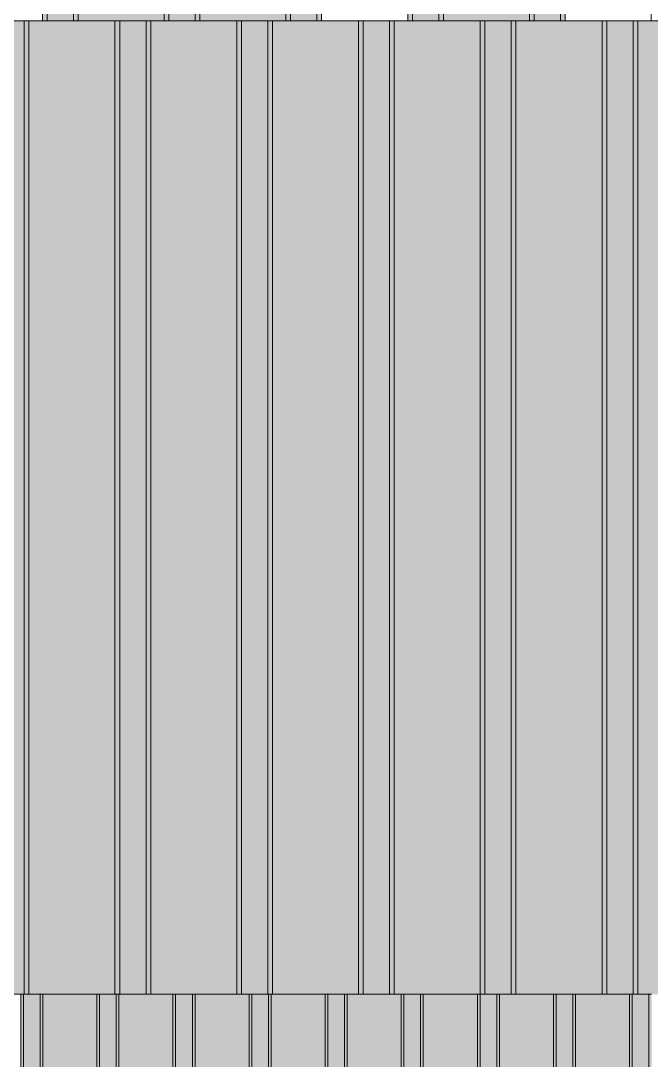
# Model space of a CAD drawing. Header units: millimetres. Extents: x 365175 to 2667127, y -330297 to -162108.
# Drawn here: x 2031968 to 2034039, y -322311 to -318894 of the extents above; entities that cross this region are included whole.
import ezdxf

# ---------------------------------------------------------------- set-up
doc = ezdxf.new("R2010")
doc.units = ezdxf.units.MM
doc.header["$MEASUREMENT"] = 0

# ---------------------------------------------------------------- blocks, each defined once
blk = doc.blocks.new('Élément de coupe_802_2', base_point=(2255931.670114369, -327094.3607468656))
at = {"linetype": 'Continuous', "lineweight": 0, "true_color": 0x000000}
for points in [[(2031976.613893901, -327094.3607468656), (2031976.613893901, -322094.3607468656), (2031967.96766615, -322094.3607468656), (2031967.96766615, -327094.3607468656)], [(2031976.613893901, -327094.3607468656), (2031976.613893901, -322094.3607468656), (2031967.96766615, -322094.3607468656), (2031967.96766615, -327094.3607468656)], [(2032031.613893901, -327094.3607468656), (2032031.613893901, -322094.3607468656), (2031976.613893901, -322094.3607468656), (2031976.613893901, -327094.3607468656)], [(2032040.260121653, -327094.3607468656), (2032040.260121653, -322094.3607468656), (2032031.613893901, -322094.3607468656), (2032031.613893901, -327094.3607468656)], [(2032217.96766615, -327094.3607468656), (2032217.96766615, -322094.3607468656), (2032040.260121653, -322094.3607468656), (2032040.260121653, -327094.3607468656)], [(2032058.564044026, -327094.3607469382), (2032217.967698724, -327094.360728182), (2032217.967567472, -322094.3606648361), (2032058.564044026, -322387.346639787)], [(2032226.613893901, -327094.3607468656), (2032226.613893901, -322094.3607468656), (2032217.96766615, -322094.3607468656), (2032217.96766615, -327094.3607468656)], [(2032226.613893901, -327094.3607468656), (2032226.613893901, -322094.3607468656), (2032217.96766615, -322094.3607468656), (2032217.96766615, -327094.3607468656)], [(2032281.613893901, -327094.3607468656), (2032281.613893901, -322094.3607468656), (2032226.613893901, -322094.3607468656), (2032226.613893901, -327094.3607468656)], [(2032290.260121653, -327094.3607468656), (2032290.260121653, -322094.3607468656), (2032281.613893901, -322094.3607468656), (2032281.613893901, -327094.3607468656)], [(2032289.427424327, -322094.3606065013), (2032289.427424327, -322100.325719437), (2032290.260118523, -322128.5423906973), (2032290.26012179, -322094.3607499208)], [(2032394.780663347, -322094.3607496711), (2032290.260097241, -322094.3607608672), (2032290.260097241, -322128.5423948502), (2032359.743050001, -322128.5424500185)], [(2032467.96766615, -327094.3607468656), (2032467.96766615, -322094.3607468656), (2032290.260121653, -322094.3607468656), (2032290.260121653, -327094.3607468656)], [(2032308.564085241, -327094.3607232983), (2032467.967674313, -327094.3607421836), (2032467.967608687, -322094.3608692706), (2032308.564150867, -322387.3465785057)], [(2032476.613893901, -327094.3607468656), (2032476.613893901, -322094.3607468656), (2032467.96766615, -322094.3607468656), (2032467.96766615, -327094.3607468656)], [(2032476.613893901, -327094.3607468656), (2032476.613893901, -322094.3607468656), (2032467.96766615, -322094.3607468656), (2032467.96766615, -327094.3607468656)], [(2032531.613893901, -327094.3607468656), (2032531.613893901, -322094.3607468656), (2032476.613893901, -322094.3607468656), (2032476.613893901, -327094.3607468656)], [(2032540.260121653, -327094.3607468656), (2032540.260121653, -322094.3607468656), (2032531.613893901, -322094.3607468656), (2032531.613893901, -327094.3607468656)], [(2032717.96766615, -327094.3607468656), (2032717.96766615, -322094.3607468656), (2032540.260121653, -322094.3607468656), (2032540.260121653, -327094.3607468656)], [(2032558.564044131, -322387.3466882921), (2032558.564044131, -327094.3607463549), (2032717.967634115, -327094.3607652402), (2032717.967634115, -322094.3607500479), (2032673.243044009, -322094.3606939571), (2032673.243044009, -322128.5424801853), (2032699.370495023, -322128.5424621799)], [(2032726.613893901, -327094.3607468656), (2032726.613893901, -322094.3607468656), (2032717.96766615, -322094.3607468656), (2032717.96766615, -327094.3607468656)], [(2032726.613893901, -327094.3607468656), (2032726.613893901, -322094.3607468656), (2032717.96766615, -322094.3607468656), (2032717.96766615, -327094.3607468656)], [(2032781.613893901, -327094.3607468656), (2032781.613893901, -322094.3607468656), (2032726.613893901, -322094.3607468656), (2032726.613893901, -327094.3607468656)], [(2032790.260121653, -327094.3607468656), (2032790.260121653, -322094.3607468656), (2032781.613893901, -322094.3607468656), (2032781.613893901, -327094.3607468656)], [(2032790.26012179, -322094.3607499208), (2032789.943963074, -322094.3607310975), (2032790.26012179, -322098.7708194088)], [(2032790.260082158, -322098.7708884784), (2032794.780658068, -322094.3607733729), (2032790.260147784, -322094.3607318772)], [(2032967.96766615, -327094.3607468656), (2032967.96766615, -322094.3607468656), (2032790.260121653, -322094.3607468656), (2032790.260121653, -327094.3607468656)], [(2032808.564004531, -322387.3467384649), (2032808.564070157, -327094.3607319499), (2032967.96765923, -327094.3607508352), (2032967.967593604, -322094.3608018974)], [(2032976.613893901, -327094.3607468656), (2032976.613893901, -322094.3607468656), (2032967.96766615, -322094.3607468656), (2032967.96766615, -327094.3607468656)], [(2032976.613893901, -327094.3607468656), (2032976.613893901, -322094.3607468656), (2032967.96766615, -322094.3607468656), (2032967.96766615, -327094.3607468656)], [(2033031.613893901, -327094.3607468656), (2033031.613893901, -322094.3607468656), (2032976.613893901, -322094.3607468656), (2032976.613893901, -327094.3607468656)], [(2033040.260121653, -327094.3607468656), (2033040.260121653, -322094.3607468656), (2033031.613893901, -322094.3607468656), (2033031.613893901, -327094.3607468656)], [(2033217.96766615, -327094.3607468656), (2033217.96766615, -322094.3607468656), (2033040.260121653, -322094.3607468656), (2033040.260121653, -327094.3607468656)], [(2033058.564044255, -322387.3465796238), (2033058.564044255, -327094.3607456629), (2033217.967635321, -327094.3607645482), (2033217.967700948, -322094.3607537989)], [(2033194.780684789, -322094.3607403405), (2033073.24298784, -322094.3607120166), (2033073.24298784, -322128.5423464272), (2033159.743005379, -322128.542478757)], [(2033226.613893901, -327094.3607468656), (2033226.613893901, -322094.3607468656), (2033217.96766615, -322094.3607468656), (2033217.96766615, -327094.3607468656)], [(2033226.613893901, -327094.3607468656), (2033226.613893901, -322094.3607468656), (2033217.96766615, -322094.3607468656), (2033217.96766615, -327094.3607468656)], [(2033281.613893901, -327094.3607468656), (2033281.613893901, -322094.3607468656), (2033226.613893901, -322094.3607468656), (2033226.613893901, -327094.3607468656)], [(2033290.260121653, -327094.3607468656), (2033290.260121653, -322094.3607468656), (2033281.613893901, -322094.3607468656), (2033281.613893901, -327094.3607468656)], [(2033467.96766615, -327094.3607468656), (2033467.96766615, -322094.3607468656), (2033290.260121653, -322094.3607468656), (2033290.260121653, -327094.3607468656)], [(2033308.564109652, -327094.3607092968), (2033467.967698724, -327094.360728182), (2033467.967633098, -322094.360855269), (2033308.564109652, -322387.3466021455)], [(2033476.613893901, -327094.3607468656), (2033476.613893901, -322094.3607468656), (2033467.96766615, -322094.3607468656), (2033467.96766615, -327094.3607468656)], [(2033476.613893901, -327094.3607468656), (2033476.613893901, -322094.3607468656), (2033467.96766615, -322094.3607468656), (2033467.96766615, -327094.3607468656)], [(2033531.613893901, -327094.3607468656), (2033531.613893901, -322094.3607468656), (2033476.613893901, -322094.3607468656), (2033476.613893901, -327094.3607468656)], [(2033540.260121653, -327094.3607468656), (2033540.260121653, -322094.3607468656), (2033531.613893901, -322094.3607468656), (2033531.613893901, -327094.3607468656)], [(2033540.260121791, -322094.3607499208), (2033539.251392099, -322094.3606326163), (2033540.260121791, -322128.5423857624)], [(2033540.26008305, -322128.5424029902), (2033559.743040712, -322128.5423896589), (2033594.780719684, -322094.36065167), (2033540.260148676, -322094.3607313656)], [(2033717.96766615, -327094.3607468656), (2033717.96766615, -322094.3607468656), (2033540.260121653, -322094.3607468656), (2033540.260121653, -327094.3607468656)], [(2033558.564136675, -322387.3465866456), (2033558.564136675, -327094.3606937968), (2033717.967660121, -327094.3607503236), (2033717.967725747, -322094.3608021276)], [(2033726.613893901, -327094.3607468656), (2033726.613893901, -322094.3607468656), (2033717.96766615, -322094.3607468656), (2033717.96766615, -327094.3607468656)], [(2033726.613893901, -327094.3607468656), (2033726.613893901, -322094.3607468656), (2033717.96766615, -322094.3607468656), (2033717.96766615, -327094.3607468656)], [(2033781.613893901, -327094.3607468656), (2033781.613893901, -322094.3607468656), (2033726.613893901, -322094.3607468656), (2033726.613893901, -327094.3607468656)], [(2033790.260121653, -327094.3607468656), (2033790.260121653, -322094.3607468656), (2033781.613893901, -322094.3607468656), (2033781.613893901, -327094.3607468656)], [(2033967.96766615, -327094.3607468656), (2033967.96766615, -322094.3607468656), (2033790.260121653, -322094.3607468656), (2033790.260121653, -327094.3607468656)], [(2033808.564109826, -322387.3466323634), (2033808.564109826, -327094.3607083258), (2033967.967634791, -327094.3607648525), (2033967.967634791, -322094.3607306466), (2033873.242983315, -322094.3607197224), (2033873.242983315, -322128.5424300558), (2033949.370495628, -322128.5424429085)], [(2033976.613893901, -327094.3607468656), (2033976.613893901, -322094.3607468656), (2033967.96766615, -322094.3607468656), (2033967.96766615, -327094.3607468656)], [(2033976.613893901, -327094.3607468656), (2033976.613893901, -322094.3607468656), (2033967.96766615, -322094.3607468656), (2033967.96766615, -327094.3607468656)], [(2034031.613893901, -327094.3607468656), (2034031.613893901, -322094.3607468656), (2033976.613893901, -322094.3607468656), (2033976.613893901, -327094.3607468656)], [(2034040.260121653, -327094.3607468656), (2034040.260121653, -322094.3607468656), (2034031.613893901, -322094.3607468656), (2034031.613893901, -327094.3607468656)]]:
    blk.add_hatch(color=18, dxfattribs=at).paths.add_polyline_path(points)
at = {"color": 7, "linetype": 'Continuous', "lineweight": 5}
for p, q in [((2031967.96766615, -327094.3607468656), (2031967.96766615, -322094.3607468656)), ((2031968.976392721, -322094.3607468656), (2031976.613893901, -322094.3607468656)), ((2031976.613893901, -327094.3607468656), (2031976.613893901, -322094.3607468656)), ((2031976.613893901, -322094.3607468656), (2032031.613893901, -322094.3607468656)), ((2032031.613893901, -327094.3607468656), (2032031.613893901, -322094.3607468656)), ((2032031.613893901, -322094.3607468656), (2032040.260121653, -322094.3607468656)), ((2032040.260121653, -327094.3607468656), (2032040.260121653, -322094.3607468656)), ((2032040.260121653, -322094.3607468656), (2032217.96766615, -322094.3607468656)), ((2032217.96766615, -327094.3607468656), (2032217.96766615, -322094.3607468656)), ((2032217.96766615, -322094.3607468656), (2032226.613893901, -322094.3607468656)), ((2032226.613893901, -327094.3607468656), (2032226.613893901, -322094.3607468656)), ((2032226.613893901, -322094.3607468656), (2032281.613893901, -322094.3607468656)), ((2032281.613893901, -327094.3607468656), (2032281.613893901, -322094.3607468656)), ((2032281.613893901, -322094.3607468656), (2032289.472118885, -322094.3607468656)), ((2032290.260121653, -327094.3607468656), (2032290.260121653, -322094.3607468656)), ((2032394.780651036, -322094.3607468656), (2032467.96766615, -322094.3607468656)), ((2032467.96766615, -327094.3607468656), (2032467.96766615, -322094.3607468656)), ((2032467.96766615, -322094.3607468656), (2032476.613893901, -322094.3607468656)), ((2032476.613893901, -327094.3607468656), (2032476.613893901, -322094.3607468656)), ((2032476.613893901, -322094.3607468656), (2032531.613893901, -322094.3607468656)), ((2032531.613893901, -327094.3607468656), (2032531.613893901, -322094.3607468656)), ((2032531.613893901, -322094.3607468656), (2032540.260121653, -322094.3607468656)), ((2032540.260121653, -327094.3607468656), (2032540.260121653, -322094.3607468656)), ((2032540.260121653, -322094.3607468656), (2032677.416995963, -322094.3607468656)), ((2032717.96766615, -327094.3607468656), (2032717.96766615, -322094.3607468656)), ((2032718.976392721, -322094.3607468656), (2032726.613893901, -322094.3607468656)), ((2032726.613893901, -327094.3607468656), (2032726.613893901, -322094.3607468656)), ((2032726.613893901, -322094.3607468656), (2032781.613893901, -322094.3607468656)), ((2032781.613893901, -327094.3607468656), (2032781.613893901, -322094.3607468656)), ((2032781.613893901, -322094.3607468656), (2032789.943963698, -322094.3607468656)), ((2032790.260121653, -327094.3607468656), (2032790.260121653, -322094.3607468656)), ((2032794.780651036, -322094.3607468656), (2032967.96766615, -322094.3607468656)), ((2032967.96766615, -327094.3607468656), (2032967.96766615, -322094.3607468656)), ((2032967.96766615, -322094.3607468656), (2032976.613893901, -322094.3607468656)), ((2032976.613893901, -327094.3607468656), (2032976.613893901, -322094.3607468656)), ((2032976.613893901, -322094.3607468656), (2033031.613893901, -322094.3607468656)), ((2033031.613893901, -327094.3607468656), (2033031.613893901, -322094.3607468656)), ((2033031.613893901, -322094.3607468656), (2033040.260121653, -322094.3607468656)), ((2033040.260121653, -327094.3607468656), (2033040.260121653, -322094.3607468656)), ((2033040.260121653, -322094.3607468656), (2033077.416995963, -322094.3607468656)), ((2033194.780651036, -322094.3607468656), (2033217.96766615, -322094.3607468656)), ((2033217.96766615, -327094.3607468656), (2033217.96766615, -322094.3607468656)), ((2033217.96766615, -322094.3607468656), (2033226.613893901, -322094.3607468656)), ((2033226.613893901, -327094.3607468656), (2033226.613893901, -322094.3607468656)), ((2033226.613893901, -322094.3607468656), (2033281.613893901, -322094.3607468656)), ((2033281.613893901, -327094.3607468656), (2033281.613893901, -322094.3607468656)), ((2033281.613893901, -322094.3607468656), (2033290.260121653, -322094.3607468656)), ((2033290.260121653, -327094.3607468656), (2033290.260121653, -322094.3607468656)), ((2033290.260121653, -322094.3607468656), (2033467.96766615, -322094.3607468656)), ((2033467.96766615, -327094.3607468656), (2033467.96766615, -322094.3607468656)), ((2033467.96766615, -322094.3607468656), (2033476.613893901, -322094.3607468656)), ((2033476.613893901, -327094.3607468656), (2033476.613893901, -322094.3607468656)), ((2033476.613893901, -322094.3607468656), (2033531.613893901, -322094.3607468656)), ((2033531.613893901, -327094.3607468656), (2033531.613893901, -322094.3607468656)), ((2033531.613893901, -322094.3607468656), (2033539.251395082, -322094.3607468656)), ((2033540.260121653, -327094.3607468656), (2033540.260121653, -322094.3607468656)), ((2033594.780651036, -322094.3607468656), (2033717.96766615, -322094.3607468656)), ((2033717.96766615, -327094.3607468656), (2033717.96766615, -322094.3607468656)), ((2033717.96766615, -322094.3607468656), (2033726.613893901, -322094.3607468656)), ((2033726.613893901, -327094.3607468656), (2033726.613893901, -322094.3607468656)), ((2033726.613893901, -322094.3607468656), (2033781.613893901, -322094.3607468656)), ((2033781.613893901, -327094.3607468656), (2033781.613893901, -322094.3607468656)), ((2033781.613893901, -322094.3607468656), (2033790.260121653, -322094.3607468656)), ((2033790.260121653, -327094.3607468656), (2033790.260121653, -322094.3607468656)), ((2033790.260121653, -322094.3607468656), (2033877.416995963, -322094.3607468656)), ((2033967.96766615, -327094.3607468656), (2033967.96766615, -322094.3607468656)), ((2033968.976392721, -322094.3607468656), (2033976.613893901, -322094.3607468656)), ((2033976.613893901, -327094.3607468656), (2033976.613893901, -322094.3607468656)), ((2033976.613893901, -322094.3607468656), (2034031.613893901, -322094.3607468656)), ((2034031.613893901, -327094.3607468656), (2034031.613893901, -322094.3607468656)), ((2034031.613893901, -322094.3607468656), (2034040.260121653, -322094.3607468656))]:
    blk.add_line(p, q, dxfattribs=at)
blk = doc.blocks.new('Élément de coupe_834_2', base_point=(2255931.670114369, -327094.3607468656))
at = {"linetype": 'Continuous', "lineweight": 0, "true_color": 0x000000}
for points in [[(2031979.3488235, -322094.3607468656), (2031979.3488235, -318894.3607468656), (2031892.8488235, -318894.3607468656), (2031892.8488235, -322094.3607468656)], [(2031994.780651036, -322094.3607468656), (2031994.780651036, -318894.3607468656), (2031979.3488235, -318894.3607468656), (2031979.3488235, -322094.3607468656)], [(2032277.416995963, -322094.3607468656), (2032277.416995963, -318894.3607468656), (2031994.780651036, -318894.3607468656), (2031994.780651036, -322094.3607468656)], [(2032277.416970906, -318894.3607471425), (2032273.24301169, -318928.5424278299), (2032273.24301169, -322094.3607938737), (2032277.417014153, -322094.3607364323)], [(2032292.8488235, -322094.3607468656), (2032292.8488235, -318894.3607468656), (2032277.416995963, -318894.3607468656), (2032277.416995963, -322094.3607468656)], [(2032292.8488235, -322094.3607468656), (2032292.8488235, -318894.3607468656), (2032277.416995963, -318894.3607468656), (2032277.416995963, -322094.3607468656)], [(2032379.3488235, -322094.3607468656), (2032379.3488235, -318894.3607468656), (2032292.8488235, -318894.3607468656), (2032292.8488235, -322094.3607468656)], [(2032394.780651036, -322094.3607468656), (2032394.780651036, -318894.3607468656), (2032379.3488235, -318894.3607468656), (2032379.3488235, -322094.3607468656)], [(2032677.416995963, -322094.3607468656), (2032677.416995963, -318894.3607468656), (2032394.780651036, -318894.3607468656), (2032394.780651036, -322094.3607468656)], [(2032677.41695966, -318894.3607535934), (2032673.243000443, -318928.5424342807), (2032673.243000443, -322094.3608003245), (2032677.417002906, -322094.3607428831)], [(2032692.8488235, -322094.3607468656), (2032692.8488235, -318894.3607468656), (2032677.416995963, -318894.3607468656), (2032677.416995963, -322094.3607468656)], [(2032692.8488235, -322094.3607468656), (2032692.8488235, -318894.3607468656), (2032677.416995963, -318894.3607468656), (2032677.416995963, -322094.3607468656)], [(2032779.3488235, -322094.3607468656), (2032779.3488235, -318894.3607468656), (2032692.8488235, -318894.3607468656), (2032692.8488235, -322094.3607468656)], [(2032794.780651036, -322094.3607468656), (2032794.780651036, -318894.3607468656), (2032779.3488235, -318894.3607468656), (2032779.3488235, -322094.3607468656)], [(2033077.416995963, -322094.3607468656), (2033077.416995963, -318894.3607468656), (2032794.780651036, -318894.3607468656), (2032794.780651036, -322094.3607468656)], [(2033073.24304369, -322094.3607755193), (2033077.417002907, -322094.3607428831), (2033077.417002907, -318894.360728788), (2033073.24304369, -318928.5424094755)], [(2033092.8488235, -322094.3607468656), (2033092.8488235, -318894.3607468656), (2033077.416995963, -318894.3607468656), (2033077.416995963, -322094.3607468656)], [(2033092.8488235, -322094.3607468656), (2033092.8488235, -318894.3607468656), (2033077.416995963, -318894.3607468656), (2033077.416995963, -322094.3607468656)], [(2033179.3488235, -322094.3607468656), (2033179.3488235, -318894.3607468656), (2033092.8488235, -318894.3607468656), (2033092.8488235, -322094.3607468656)], [(2033194.780651036, -322094.3607468656), (2033194.780651036, -318894.3607468656), (2033179.3488235, -318894.3607468656), (2033179.3488235, -322094.3607468656)], [(2033477.416995963, -322094.3607468656), (2033477.416995963, -318894.3607468656), (2033194.780651036, -318894.3607468656), (2033194.780651036, -322094.3607468656)], [(2033477.416936207, -318894.3607670451), (2033473.243020238, -318928.5424229271), (2033473.243020238, -322094.360788971), (2033477.416979454, -322094.3607563348)], [(2033492.8488235, -322094.3607468656), (2033492.8488235, -318894.3607468656), (2033477.416995963, -318894.3607468656), (2033477.416995963, -322094.3607468656)], [(2033492.8488235, -322094.3607468656), (2033492.8488235, -318894.3607468656), (2033477.416995963, -318894.3607468656), (2033477.416995963, -322094.3607468656)], [(2033579.3488235, -322094.3607468656), (2033579.3488235, -318894.3607468656), (2033492.8488235, -318894.3607468656), (2033492.8488235, -322094.3607468656)], [(2033594.780651036, -322094.3607468656), (2033594.780651036, -318894.3607468656), (2033579.3488235, -318894.3607468656), (2033579.3488235, -322094.3607468656)], [(2033877.416995963, -322094.3607468656), (2033877.416995963, -318894.3607468656), (2033594.780651036, -318894.3607468656), (2033594.780651036, -322094.3607468656)], [(2033873.242997016, -322094.3608022904), (2033877.416999479, -322094.360744849), (2033877.416956232, -318894.3607555592), (2033873.242997016, -318928.5424362466)], [(2033892.8488235, -322094.3607468656), (2033892.8488235, -318894.3607468656), (2033877.416995963, -318894.3607468656), (2033877.416995963, -322094.3607468656)], [(2033892.8488235, -322094.3607468656), (2033892.8488235, -318894.3607468656), (2033877.416995963, -318894.3607468656), (2033877.416995963, -322094.3607468656)], [(2033979.3488235, -322094.3607468656), (2033979.3488235, -318894.3607468656), (2033892.8488235, -318894.3607468656), (2033892.8488235, -322094.3607468656)], [(2033994.780651036, -322094.3607468656), (2033994.780651036, -318894.3607468656), (2033979.3488235, -318894.3607468656), (2033979.3488235, -322094.3607468656)], [(2034277.416995963, -322094.3607468656), (2034277.416995963, -318894.3607468656), (2033994.780651036, -318894.3607468656), (2033994.780651036, -322094.3607468656)]]:
    blk.add_hatch(color=18, dxfattribs=at).paths.add_polyline_path(points)
at = {"color": 7, "linetype": 'Continuous', "lineweight": 5}
for p, q in [((2031892.8488235, -318894.3607468656), (2031979.3488235, -318894.3607468656)), ((2031979.3488235, -322094.3607468656), (2031979.3488235, -318894.3607468656)), ((2031979.3488235, -318894.3607468656), (2031994.780651036, -318894.3607468656)), ((2031994.780651036, -322094.3607468656), (2031994.780651036, -318894.3607468656)), ((2031994.780651036, -318894.3607468656), (2032277.416995963, -318894.3607468656)), ((2032277.416995963, -322094.3607468656), (2032277.416995963, -318894.3607468656)), ((2032277.416995963, -318894.3607468656), (2032292.8488235, -318894.3607468656)), ((2032292.8488235, -322094.3607468656), (2032292.8488235, -318894.3607468656)), ((2032292.8488235, -318894.3607468656), (2032379.3488235, -318894.3607468656)), ((2032379.3488235, -322094.3607468656), (2032379.3488235, -318894.3607468656)), ((2032379.3488235, -318894.3607468656), (2032394.780651036, -318894.3607468656)), ((2032394.780651036, -322094.3607468656), (2032394.780651036, -318894.3607468656)), ((2032394.780651036, -318894.3607468656), (2032677.416995963, -318894.3607468656)), ((2032677.416995963, -322094.3607468656), (2032677.416995963, -318894.3607468656)), ((2032677.416995963, -318894.3607468656), (2032692.8488235, -318894.3607468656)), ((2032692.8488235, -322094.3607468656), (2032692.8488235, -318894.3607468656)), ((2032692.8488235, -318894.3607468656), (2032779.3488235, -318894.3607468656)), ((2032779.3488235, -322094.3607468656), (2032779.3488235, -318894.3607468656)), ((2032779.3488235, -318894.3607468656), (2032794.780651036, -318894.3607468656)), ((2032794.780651036, -322094.3607468656), (2032794.780651036, -318894.3607468656)), ((2032794.780651036, -318894.3607468656), (2033077.416995963, -318894.3607468656)), ((2033077.416995963, -322094.3607468656), (2033077.416995963, -318894.3607468656)), ((2033077.416995963, -318894.3607468656), (2033092.8488235, -318894.3607468656)), ((2033092.8488235, -322094.3607468656), (2033092.8488235, -318894.3607468656)), ((2033092.8488235, -318894.3607468656), (2033179.3488235, -318894.3607468656)), ((2033179.3488235, -322094.3607468656), (2033179.3488235, -318894.3607468656)), ((2033179.3488235, -318894.3607468656), (2033194.780651036, -318894.3607468656)), ((2033194.780651036, -322094.3607468656), (2033194.780651036, -318894.3607468656)), ((2033194.780651036, -318894.3607468656), (2033477.416995963, -318894.3607468656)), ((2033477.416995963, -322094.3607468656), (2033477.416995963, -318894.3607468656)), ((2033477.416995963, -318894.3607468656), (2033492.8488235, -318894.3607468656)), ((2033492.8488235, -322094.3607468656), (2033492.8488235, -318894.3607468656)), ((2033492.8488235, -318894.3607468656), (2033579.3488235, -318894.3607468656)), ((2033579.3488235, -322094.3607468656), (2033579.3488235, -318894.3607468656)), ((2033579.3488235, -318894.3607468656), (2033594.780651036, -318894.3607468656)), ((2033594.780651036, -322094.3607468656), (2033594.780651036, -318894.3607468656)), ((2033594.780651036, -318894.3607468656), (2033877.416995963, -318894.3607468656)), ((2033877.416995963, -322094.3607468656), (2033877.416995963, -318894.3607468656)), ((2033877.416995963, -318894.3607468656), (2033892.8488235, -318894.3607468656)), ((2033892.8488235, -322094.3607468656), (2033892.8488235, -318894.3607468656)), ((2033892.8488235, -318894.3607468656), (2033979.3488235, -318894.3607468656)), ((2033979.3488235, -322094.3607468656), (2033979.3488235, -318894.3607468656)), ((2033979.3488235, -318894.3607468656), (2033994.780651036, -318894.3607468656)), ((2033994.780651036, -322094.3607468656), (2033994.780651036, -318894.3607468656)), ((2033994.780651036, -318894.3607468656), (2034277.416995963, -318894.3607468656)), ((2031968.976392721, -322094.3607468656), (2031892.8488235, -322094.3607468656)), ((2032292.8488235, -322094.3607468656), (2032289.472118885, -322094.3607468656)), ((2032379.3488235, -322094.3607468656), (2032292.8488235, -322094.3607468656)), ((2032394.780651036, -322094.3607468656), (2032379.3488235, -322094.3607468656)), ((2032692.8488235, -322094.3607468656), (2032677.416995963, -322094.3607468656)), ((2032718.976392721, -322094.3607468656), (2032692.8488235, -322094.3607468656)), ((2032794.780651036, -322094.3607468656), (2032789.943963698, -322094.3607468656)), ((2033092.8488235, -322094.3607468656), (2033077.416995963, -322094.3607468656)), ((2033179.3488235, -322094.3607468656), (2033092.8488235, -322094.3607468656)), ((2033194.780651036, -322094.3607468656), (2033179.3488235, -322094.3607468656)), ((2033579.3488235, -322094.3607468656), (2033539.251395082, -322094.3607468656)), ((2033594.780651036, -322094.3607468656), (2033579.3488235, -322094.3607468656)), ((2033892.8488235, -322094.3607468656), (2033877.416995963, -322094.3607468656)), ((2033968.976392721, -322094.3607468656), (2033892.8488235, -322094.3607468656))]:
    blk.add_line(p, q, dxfattribs=at)
blk = doc.blocks.new('Élément de coupe_1161_2', base_point=(2255931.670114369, -327094.3607468656))
at = {"linetype": 'Continuous', "lineweight": 0, "true_color": 0x000000}
for points in [[(2032038.991276171, -318894.3607692173), (2032054.423112234, -318894.3607692173), (2032054.423112234, -308594.3607468656), (2032038.991276171, -308594.3607468656)], [(2032038.991276171, -318894.3607692173), (2032054.423112234, -318894.3607692173), (2032054.423112234, -308594.3607468656), (2032038.991276171, -308594.3607468656)], [(2032054.423112234, -318894.3607692173), (2032140.923027297, -318894.3607692173), (2032140.923027297, -308594.3607468656), (2032054.423112234, -308594.3607468656)], [(2032140.923027297, -318894.3607692173), (2032156.35486336, -318894.3607692173), (2032156.35486336, -308594.3607468656), (2032140.923027297, -308594.3607468656)], [(2032156.354864669, -318894.3607872213), (2032277.416901055, -318894.3607872213), (2032438.991317397, -318894.3607872213), (2032438.991317397, -308594.3606593458), (2032156.354864669, -308594.3606593458)], [(2032434.817084127, -318894.360757731), (2032438.991293533, -318894.3607603076), (2032438.991293533, -308594.3606124236), (2032434.817221242, -308628.5424517343)], [(2032438.991276171, -318894.3607692173), (2032454.423112234, -318894.3607692173), (2032454.423112234, -308594.3607468656), (2032438.991276171, -308594.3607468656)], [(2032438.991276171, -318894.3607692173), (2032454.423112234, -318894.3607692173), (2032454.423112234, -308594.3607468656), (2032438.991276171, -308594.3607468656)], [(2032454.423112234, -318894.3607692173), (2032540.923027297, -318894.3607692173), (2032540.923027297, -308594.3607468656), (2032454.423112234, -308594.3607468656)], [(2032540.923027297, -318894.3607692173), (2032556.35486336, -318894.3607692173), (2032556.35486336, -308594.3607468656), (2032540.923027297, -308594.3607468656)], [(2032556.354864378, -318894.3607478801), (2032677.416801365, -318894.3607478801), (2032838.991118346, -318894.3607478801), (2032838.991118346, -308594.3606255418), (2032556.354864378, -308594.3606255418)], [(2032838.991276171, -318894.3607692173), (2032854.423112234, -318894.3607692173), (2032854.423112234, -308594.3607468656), (2032838.991276171, -308594.3607468656)], [(2032838.991276171, -318894.3607692173), (2032854.423112234, -318894.3607692173), (2032854.423112234, -308594.3607468656), (2032838.991276171, -308594.3607468656)], [(2032854.423112234, -318894.3607692173), (2032940.923027297, -318894.3607692173), (2032940.923027297, -308594.3607468656), (2032854.423112234, -308594.3607468656)], [(2032940.923027297, -318894.3607692173), (2032956.35486336, -318894.3607692173), (2032956.35486336, -308594.3607468656), (2032940.923027297, -308594.3607468656)], [(2033238.991276171, -318894.3607692173), (2033254.423112234, -318894.3607692173), (2033254.423112234, -308594.3607468656), (2033238.991276171, -308594.3607468656)], [(2033238.991276171, -318894.3607692173), (2033254.423112234, -318894.3607692173), (2033254.423112234, -308594.3607468656), (2033238.991276171, -308594.3607468656)], [(2033254.423112234, -318894.3607692173), (2033340.923027297, -318894.3607692173), (2033340.923027297, -308594.3607468656), (2033254.423112234, -308594.3607468656)], [(2033340.923027297, -318894.3607692173), (2033356.35486336, -318894.3607692173), (2033356.35486336, -308594.3607468656), (2033340.923027297, -308594.3607468656)], [(2033356.354863821, -318894.3608467221), (2033477.417065412, -318894.3606378238), (2033638.991122046, -318894.3606378238), (2033638.991122046, -308594.3607763768), (2033356.354863821, -308594.3607763768)], [(2033638.991276171, -318894.3607692173), (2033654.423112234, -318894.3607692173), (2033654.423112234, -308594.3607468656), (2033638.991276171, -308594.3607468656)], [(2033638.991276171, -318894.3607692173), (2033654.423112234, -318894.3607692173), (2033654.423112234, -308594.3607468656), (2033638.991276171, -308594.3607468656)], [(2033654.423112234, -318894.3607692173), (2033740.923027297, -318894.3607692173), (2033740.923027297, -308594.3607468656), (2033654.423112234, -308594.3607468656)], [(2033740.923027297, -318894.3607692173), (2033756.35486336, -318894.3607692173), (2033756.35486336, -308594.3607468656), (2033740.923027297, -308594.3607468656)]]:
    blk.add_hatch(color=18, dxfattribs=at).paths.add_polyline_path(points)
at = {"color": 7, "linetype": 'Continuous', "lineweight": 5}
for p, q in [((2032038.991190829, -318894.3607468656), (2032038.991190829, -308594.3607468656)), ((2032054.423018366, -318894.3607468656), (2032054.423018366, -308594.3607468656)), ((2032140.923018366, -318894.3607468656), (2032140.923018366, -308594.3607468656)), ((2032156.354845902, -318894.3607468656), (2032156.354845902, -308594.3607468656)), ((2032438.991190829, -318894.3607468656), (2032438.991190829, -308594.3607468656)), ((2032454.423018366, -318894.3607468656), (2032454.423018366, -308594.3607468656)), ((2032540.923018366, -318894.3607468656), (2032540.923018366, -308594.3607468656)), ((2032556.354845902, -318894.3607468656), (2032556.354845902, -308594.3607468656)), ((2032838.991190829, -318894.3607468656), (2032838.991190829, -308594.3607468656)), ((2032854.423018366, -318894.3607468656), (2032854.423018366, -308594.3607468656)), ((2032940.923018366, -318894.3607468656), (2032940.923018366, -308594.3607468656)), ((2032956.354845902, -318894.3607468656), (2032956.354845902, -308594.3607468656)), ((2033238.991190829, -318894.3607468656), (2033238.991190829, -308594.3607468656)), ((2033254.423018366, -318894.3607468656), (2033254.423018366, -308594.3607468656)), ((2033340.923018366, -318894.3607468656), (2033340.923018366, -308594.3607468656)), ((2033356.354845902, -318894.3607468656), (2033356.354845902, -308594.3607468656)), ((2033638.991190829, -318894.3607468656), (2033638.991190829, -308594.3607468656)), ((2033654.423018366, -318894.3607468656), (2033654.423018366, -308594.3607468656)), ((2033740.923018366, -318894.3607468656), (2033740.923018366, -308594.3607468656)), ((2033756.354845902, -318894.3607468656), (2033756.354845902, -308594.3607468656)), ((2034038.991190829, -318894.3607468656), (2034038.991190829, -308594.3607468656))]:
    blk.add_line(p, q, dxfattribs=at)

msp = doc.modelspace()

# ---------------------------------------------------------------- block references
at = {"lineweight": 0}
for name in ['Élément de coupe_1161_2', 'Élément de coupe_834_2', 'Élément de coupe_802_2']:
    msp.add_blockref(name, (2255931.670114369, -327094.3607468656), dxfattribs=at)

doc.saveas('drawing.dxf')
